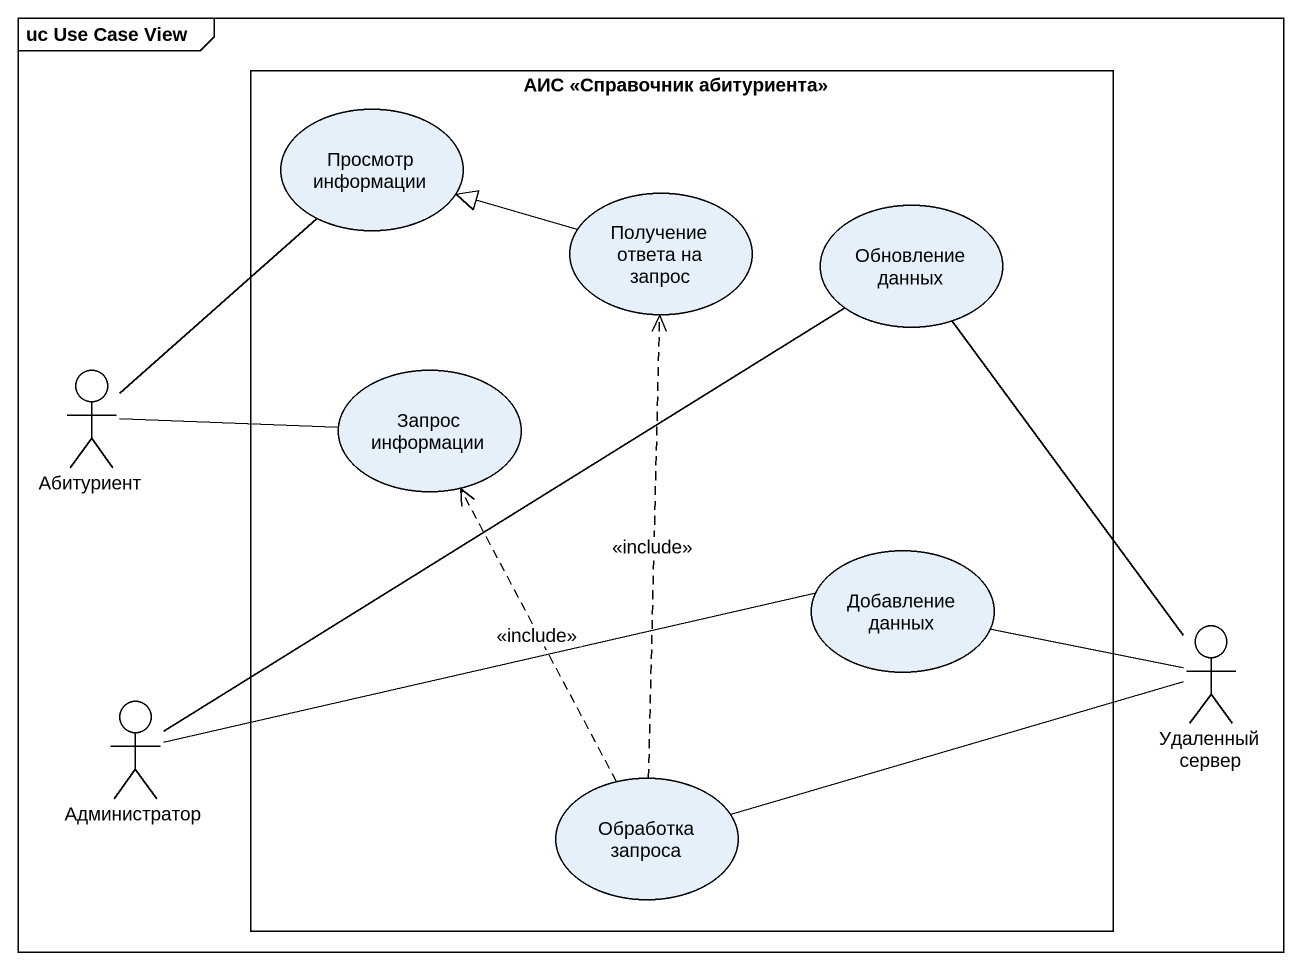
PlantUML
@startuml
mainframe uc Use Case View
rectangle "АИС <<Справочник абитуриента>>" as АИС_Справочник_абитуриента {
  usecase "Просмотр информации" as Просмотр_информации
  usecase "Получение ответа на запрос" as Получение_ответа_на_запрос
  usecase "Обновление данных" as Обновление_данных
  usecase "Запрос информации" as Запрос_информации
  usecase "Добавление данных" as Добавление_данных
  usecase "Обработка запроса" as Обработка_запроса
}
actor Абитуриент
actor "Удаленный сервер" as Удаленный_сервер
actor Администратор
Просмотр_информации -- Абитуриент
Получение_ответа_на_запрос -left-|> Просмотр_информации
Запрос_информации -left- Абитуриент
Добавление_данных -left- Администратор
Удаленный_сервер -up- Обновление_данных
Удаленный_сервер -left- Добавление_данных
Удаленный_сервер -left- Обработка_запроса
Администратор -up- Обновление_данных
Обработка_запроса .up.> Получение_ответа_на_запрос : <<include>>
Обработка_запроса .up.> Запрос_информации : <<include>>
@enduml
